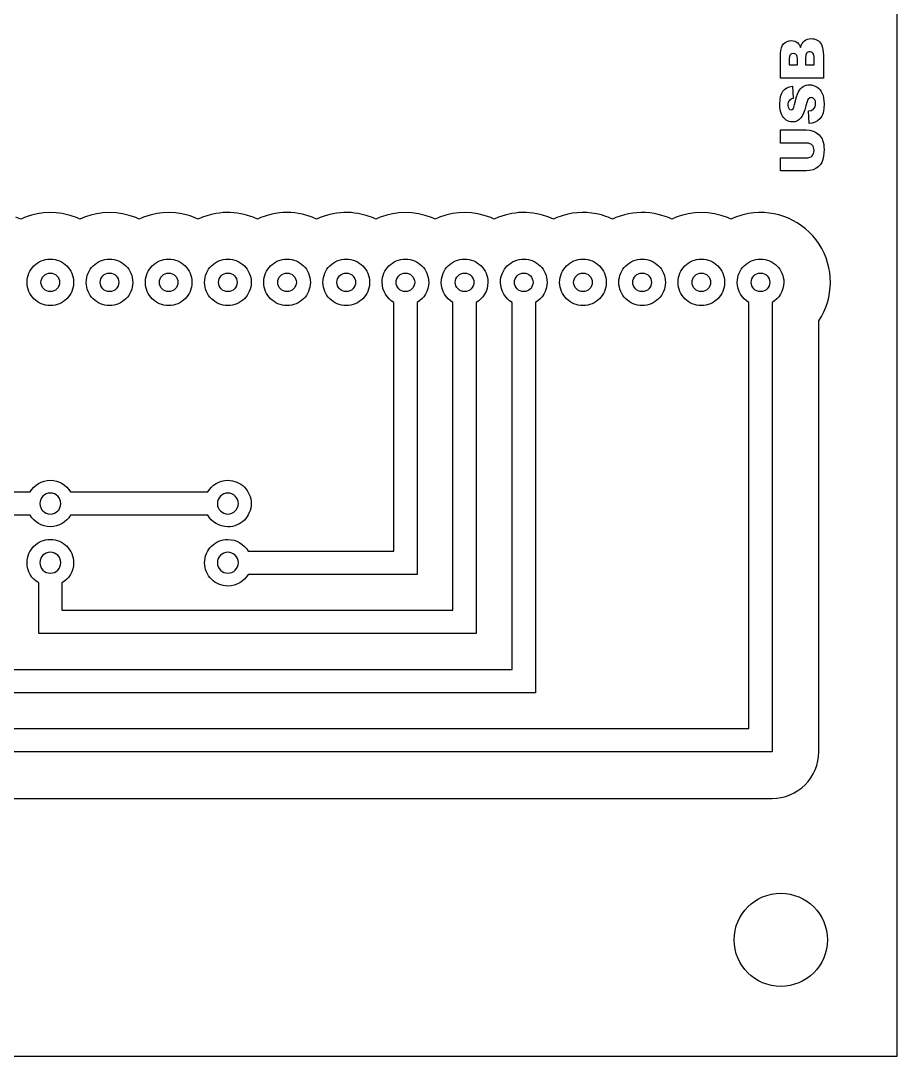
# Model space of a CAD drawing. Extents: x 7.4 to 67.4, y 5 to 95.
# Drawn here: x 29.78 to 67.4, y 5 to 49.46 of the extents above; entities that cross this region are included whole.
import ezdxf

# ---------------------------------------------------------------- set-up
doc = ezdxf.new("R2010")
doc.units = 0
doc.layers.add('IMPORT_-_PCB_STM32F103C8T6', color=7, linetype='CONTINUOUS')

msp = doc.modelspace()

# ---------------------------------------------------------------- linework, layer by layer
at = {"layer": 'IMPORT_-_PCB_STM32F103C8T6'}
for points in [[(7.405, 95), (7.405, 5), (67.405, 5), (67.405, 95)], [(62.396, 46.998), (62.396, 48.06), (62.404, 48.185), (62.429, 48.295), (62.47, 48.389), (62.528, 48.468), (62.597, 48.53), (62.675, 48.574), (62.76, 48.601), (62.853, 48.61), (62.932, 48.603), (63.004, 48.584), (63.071, 48.553), (63.132, 48.508), (63.169, 48.471), (63.202, 48.425), (63.255, 48.31), (63.283, 48.403), (63.32, 48.482), (63.365, 48.548), (63.419, 48.602), (63.48, 48.642), (63.549, 48.672), (63.626, 48.689), (63.71, 48.695), (63.779, 48.691), (63.845, 48.678), (63.908, 48.658), (63.966, 48.629), (64.02, 48.592), (64.068, 48.55), (64.11, 48.502), (64.147, 48.447), (64.182, 48.357), (64.207, 48.232), (64.232, 47.977), (64.232, 46.998)], [(63.116, 47.571), (63.116, 47.817), (63.105, 47.93), (63.09, 47.971), (63.07, 48.002), (63.045, 48.025), (63.015, 48.041), (62.938, 48.054), (62.867, 48.041), (62.838, 48.025), (62.813, 48.002), (62.793, 47.971), (62.779, 47.931), (62.768, 47.821), (62.768, 47.571)], [(63.837, 47.571), (63.837, 47.86), (63.834, 47.928), (63.824, 47.985), (63.808, 48.031), (63.785, 48.066), (63.757, 48.093), (63.725, 48.111), (63.687, 48.123), (63.646, 48.126), (63.607, 48.123), (63.572, 48.112), (63.542, 48.093), (63.515, 48.067), (63.493, 48.032), (63.478, 47.985), (63.465, 47.859), (63.465, 47.571)], [(63.625, 45.046), (63.591, 45.586), (63.707, 45.613), (63.753, 45.633), (63.791, 45.657), (63.84, 45.706), (63.875, 45.764), (63.896, 45.831), (63.902, 45.908), (63.899, 45.965), (63.888, 46.015), (63.87, 46.059), (63.845, 46.095), (63.816, 46.124), (63.784, 46.144), (63.75, 46.157), (63.713, 46.161), (63.679, 46.157), (63.646, 46.145), (63.586, 46.098), (63.558, 46.056), (63.531, 45.994), (63.479, 45.808), (63.434, 45.634), (63.382, 45.488), (63.322, 45.368), (63.256, 45.276), (63.182, 45.205), (63.098, 45.155), (63.005, 45.125), (62.902, 45.115), (62.832, 45.12), (62.765, 45.136), (62.699, 45.161), (62.635, 45.197), (62.575, 45.243), (62.522, 45.3), (62.476, 45.367), (62.437, 45.444), (62.405, 45.534), (62.383, 45.639), (62.369, 45.76), (62.365, 45.895), (62.373, 46.061), (62.398, 46.205), (62.439, 46.329), (62.496, 46.432), (62.571, 46.515), (62.665, 46.579), (62.779, 46.625), (62.912, 46.652), (62.943, 46.117), (62.886, 46.103), (62.836, 46.084), (62.795, 46.059), (62.763, 46.027), (62.738, 45.99), (62.721, 45.946), (62.71, 45.896), (62.707, 45.839), (62.717, 45.752), (62.749, 45.69), (62.795, 45.652), (62.851, 45.64), (62.892, 45.65), (62.93, 45.681), (62.965, 45.749), (62.997, 45.871), (63.078, 46.191), (63.118, 46.311), (63.159, 46.404), (63.203, 46.479), (63.251, 46.543), (63.305, 46.596), (63.363, 46.638), (63.425, 46.67), (63.491, 46.693), (63.561, 46.707), (63.635, 46.712), (63.721, 46.706), (63.804, 46.687), (63.884, 46.657), (63.96, 46.614), (64.03, 46.56), (64.091, 46.497), (64.143, 46.424), (64.186, 46.341), (64.22, 46.248), (64.244, 46.143), (64.258, 46.027), (64.263, 45.899), (64.252, 45.683), (64.218, 45.503), (64.193, 45.426), (64.162, 45.359), (64.125, 45.3), (64.083, 45.25), (63.987, 45.17), (63.878, 45.109), (63.757, 45.068)], [(62.396, 44.204), (62.396, 44.77), (63.49, 44.77), (63.648, 44.757), (63.797, 44.719), (63.867, 44.69), (63.932, 44.654), (63.993, 44.611), (64.05, 44.56), (64.142, 44.449), (64.176, 44.392), (64.202, 44.333), (64.229, 44.246), (64.248, 44.151), (64.259, 44.047), (64.263, 43.936), (64.258, 43.796), (64.244, 43.643), (64.216, 43.498), (64.17, 43.379), (64.102, 43.277), (64.012, 43.184), (63.907, 43.11), (63.8, 43.063), (63.635, 43.024), (63.49, 43.011), (62.396, 43.011), (62.396, 43.576), (63.516, 43.576), (63.587, 43.582), (63.65, 43.597), (63.704, 43.623), (63.75, 43.66), (63.787, 43.705), (63.814, 43.759), (63.83, 43.821), (63.835, 43.891), (63.83, 43.96), (63.814, 44.021), (63.788, 44.075), (63.752, 44.12), (63.706, 44.157), (63.651, 44.183), (63.588, 44.199), (63.516, 44.204)], [(30.555, 25.325), (30.448, 25.397), (30.351, 25.481), (30.267, 25.577), (30.194, 25.683), (30.136, 25.799), (30.092, 25.923), (30.065, 26.054), (30.055, 26.191), (30.061, 26.293), (30.076, 26.393), (30.101, 26.489), (30.135, 26.581), (30.177, 26.668), (30.227, 26.75), (30.284, 26.827), (30.348, 26.897), (30.419, 26.962), (30.496, 27.019), (30.578, 27.069), (30.665, 27.111), (30.757, 27.144), (30.853, 27.169), (30.952, 27.185), (31.055, 27.191), (31.158, 27.185), (31.257, 27.169), (31.353, 27.144), (31.445, 27.111), (31.532, 27.069), (31.614, 27.019), (31.691, 26.962), (31.762, 26.897), (31.826, 26.827), (31.883, 26.75), (31.933, 26.668), (31.975, 26.581), (32.009, 26.489), (32.034, 26.393), (32.049, 26.293), (32.055, 26.191), (32.045, 26.054), (32.018, 25.923), (31.974, 25.799), (31.916, 25.683), (31.844, 25.577), (31.759, 25.481), (31.662, 25.397), (31.555, 25.325), (31.555, 24.151), (48.335, 24.151), (48.335, 37.364), (48.228, 37.435), (48.131, 37.519), (48.047, 37.615), (47.974, 37.721), (47.916, 37.837), (47.873, 37.961), (47.845, 38.092), (47.835, 38.229), (47.841, 38.332), (47.857, 38.431), (47.882, 38.527), (47.915, 38.619), (47.957, 38.706), (48.007, 38.788), (48.065, 38.865), (48.129, 38.935), (48.2, 39), (48.276, 39.057), (48.358, 39.107), (48.446, 39.149), (48.537, 39.182), (48.633, 39.207), (48.733, 39.223), (48.835, 39.229), (48.938, 39.223), (49.038, 39.207), (49.133, 39.182), (49.225, 39.149), (49.312, 39.107), (49.395, 39.057), (49.471, 39), (49.542, 38.935), (49.606, 38.865), (49.664, 38.788), (49.713, 38.706), (49.755, 38.619), (49.789, 38.527), (49.814, 38.431), (49.83, 38.332), (49.835, 38.229), (49.825, 38.092), (49.798, 37.96), (49.754, 37.836), (49.696, 37.721), (49.624, 37.614), (49.538, 37.518), (49.442, 37.434), (49.335, 37.363), (49.335, 23.651), (49.335, 23.151), (48.835, 23.151), (31.055, 23.151), (30.555, 23.151), (30.555, 23.651)], [(31.055, 39.229), (31.157, 39.223), (31.257, 39.207), (31.353, 39.182), (31.445, 39.149), (31.532, 39.107), (31.614, 39.057), (31.691, 39), (31.761, 38.935), (31.826, 38.865), (31.883, 38.788), (31.933, 38.706), (31.975, 38.619), (32.009, 38.527), (32.033, 38.431), (32.049, 38.332), (32.055, 38.229), (32.049, 38.126), (32.033, 38.026), (32.009, 37.931), (31.975, 37.839), (31.933, 37.751), (31.883, 37.669), (31.826, 37.593), (31.761, 37.522), (31.691, 37.458), (31.614, 37.4), (31.532, 37.351), (31.445, 37.309), (31.353, 37.275), (31.257, 37.25), (31.157, 37.235), (31.055, 37.229), (30.952, 37.235), (30.853, 37.25), (30.757, 37.275), (30.665, 37.309), (30.578, 37.351), (30.496, 37.4), (30.419, 37.458), (30.348, 37.522), (30.284, 37.593), (30.227, 37.669), (30.177, 37.751), (30.135, 37.839), (30.101, 37.931), (30.076, 38.026), (30.061, 38.126), (30.055, 38.229), (30.061, 38.332), (30.076, 38.431), (30.101, 38.527), (30.135, 38.619), (30.177, 38.706), (30.227, 38.788), (30.284, 38.865), (30.348, 38.935), (30.419, 39), (30.496, 39.057), (30.578, 39.107), (30.665, 39.149), (30.757, 39.182), (30.853, 39.207), (30.952, 39.223)], [(33.595, 39.229), (33.697, 39.223), (33.797, 39.207), (33.893, 39.182), (33.985, 39.149), (34.072, 39.107), (34.154, 39.057), (34.231, 39), (34.302, 38.935), (34.366, 38.865), (34.423, 38.788), (34.473, 38.706), (34.515, 38.619), (34.549, 38.527), (34.574, 38.431), (34.589, 38.332), (34.595, 38.229), (34.589, 38.126), (34.574, 38.026), (34.549, 37.931), (34.515, 37.839), (34.473, 37.751), (34.423, 37.669), (34.366, 37.593), (34.302, 37.522), (34.231, 37.458), (34.154, 37.4), (34.072, 37.351), (33.985, 37.309), (33.893, 37.275), (33.797, 37.25), (33.697, 37.235), (33.595, 37.229), (33.492, 37.235), (33.393, 37.25), (33.297, 37.275), (33.205, 37.309), (33.118, 37.351), (33.036, 37.4), (32.959, 37.458), (32.888, 37.522), (32.824, 37.593), (32.767, 37.669), (32.717, 37.751), (32.675, 37.839), (32.641, 37.931), (32.616, 38.026), (32.601, 38.126), (32.595, 38.229), (32.601, 38.332), (32.616, 38.431), (32.641, 38.527), (32.675, 38.619), (32.717, 38.706), (32.767, 38.788), (32.824, 38.865), (32.888, 38.935), (32.959, 39), (33.036, 39.057), (33.118, 39.107), (33.205, 39.149), (33.297, 39.182), (33.393, 39.207), (33.492, 39.223)], [(36.135, 39.229), (36.238, 39.223), (36.337, 39.207), (36.433, 39.182), (36.525, 39.149), (36.612, 39.107), (36.694, 39.057), (36.771, 39), (36.842, 38.935), (36.906, 38.865), (36.963, 38.788), (37.013, 38.706), (37.055, 38.619), (37.089, 38.527), (37.114, 38.431), (37.129, 38.332), (37.135, 38.229), (37.129, 38.126), (37.114, 38.026), (37.089, 37.931), (37.055, 37.839), (37.013, 37.751), (36.963, 37.669), (36.906, 37.593), (36.842, 37.522), (36.771, 37.458), (36.694, 37.4), (36.612, 37.351), (36.525, 37.309), (36.433, 37.275), (36.337, 37.25), (36.238, 37.235), (36.135, 37.229), (36.032, 37.235), (35.933, 37.25), (35.837, 37.275), (35.745, 37.309), (35.658, 37.351), (35.576, 37.4), (35.499, 37.458), (35.428, 37.522), (35.364, 37.593), (35.307, 37.669), (35.257, 37.751), (35.215, 37.839), (35.181, 37.931), (35.156, 38.026), (35.141, 38.126), (35.135, 38.229), (35.141, 38.332), (35.156, 38.431), (35.181, 38.527), (35.215, 38.619), (35.257, 38.706), (35.307, 38.788), (35.364, 38.865), (35.428, 38.935), (35.499, 39), (35.576, 39.057), (35.658, 39.107), (35.745, 39.149), (35.837, 39.182), (35.933, 39.207), (36.032, 39.223)], [(39.541, 25.691), (39.469, 25.584), (39.385, 25.487), (39.289, 25.402), (39.183, 25.33), (39.067, 25.272), (38.943, 25.228), (38.812, 25.201), (38.675, 25.191), (38.572, 25.197), (38.473, 25.212), (38.377, 25.237), (38.285, 25.271), (38.198, 25.313), (38.116, 25.363), (38.039, 25.42), (37.969, 25.484), (37.904, 25.555), (37.847, 25.631), (37.797, 25.714), (37.755, 25.801), (37.721, 25.893), (37.697, 25.989), (37.681, 26.088), (37.675, 26.191), (37.681, 26.293), (37.697, 26.393), (37.721, 26.489), (37.755, 26.581), (37.797, 26.668), (37.847, 26.75), (37.904, 26.827), (37.969, 26.897), (38.039, 26.962), (38.116, 27.019), (38.198, 27.069), (38.285, 27.111), (38.377, 27.144), (38.473, 27.169), (38.572, 27.185), (38.675, 27.191), (38.812, 27.181), (38.943, 27.153), (39.067, 27.11), (39.183, 27.051), (39.289, 26.979), (39.385, 26.894), (39.469, 26.798), (39.54, 26.691), (45.794, 26.691), (45.794, 37.364), (45.687, 37.435), (45.591, 37.52), (45.506, 37.615), (45.434, 37.721), (45.376, 37.837), (45.333, 37.961), (45.305, 38.092), (45.295, 38.229), (45.301, 38.332), (45.317, 38.431), (45.342, 38.527), (45.375, 38.619), (45.417, 38.706), (45.467, 38.788), (45.525, 38.865), (45.589, 38.935), (45.659, 39), (45.736, 39.057), (45.818, 39.107), (45.905, 39.149), (45.997, 39.182), (46.093, 39.207), (46.193, 39.223), (46.295, 39.229), (46.398, 39.223), (46.497, 39.207), (46.593, 39.182), (46.685, 39.149), (46.772, 39.107), (46.855, 39.057), (46.931, 39), (47.002, 38.935), (47.066, 38.865), (47.124, 38.788), (47.173, 38.706), (47.215, 38.619), (47.249, 38.527), (47.274, 38.431), (47.289, 38.332), (47.295, 38.229), (47.285, 38.092), (47.258, 37.96), (47.214, 37.836), (47.156, 37.72), (47.083, 37.614), (46.998, 37.518), (46.901, 37.434), (46.794, 37.363), (46.794, 26.191), (46.794, 25.691), (46.294, 25.691)], [(38.675, 39.229), (38.778, 39.223), (38.877, 39.207), (38.973, 39.182), (39.065, 39.149), (39.152, 39.107), (39.234, 39.057), (39.311, 39), (39.382, 38.935), (39.446, 38.865), (39.503, 38.788), (39.553, 38.706), (39.595, 38.619), (39.629, 38.527), (39.654, 38.431), (39.669, 38.332), (39.675, 38.229), (39.669, 38.126), (39.654, 38.026), (39.629, 37.931), (39.595, 37.839), (39.553, 37.751), (39.503, 37.669), (39.446, 37.593), (39.382, 37.522), (39.311, 37.458), (39.234, 37.4), (39.152, 37.351), (39.065, 37.309), (38.973, 37.275), (38.877, 37.25), (38.778, 37.235), (38.675, 37.229), (38.572, 37.235), (38.473, 37.25), (38.377, 37.275), (38.285, 37.309), (38.198, 37.351), (38.116, 37.4), (38.039, 37.458), (37.969, 37.522), (37.904, 37.593), (37.847, 37.669), (37.797, 37.751), (37.755, 37.839), (37.721, 37.931), (37.696, 38.026), (37.681, 38.126), (37.675, 38.229), (37.681, 38.332), (37.696, 38.431), (37.721, 38.527), (37.755, 38.619), (37.797, 38.706), (37.847, 38.788), (37.904, 38.865), (37.969, 38.935), (38.039, 39), (38.116, 39.057), (38.198, 39.107), (38.285, 39.149), (38.377, 39.182), (38.473, 39.207), (38.572, 39.223)], [(41.215, 39.229), (41.318, 39.223), (41.417, 39.207), (41.513, 39.182), (41.605, 39.149), (41.692, 39.107), (41.774, 39.057), (41.851, 39), (41.922, 38.935), (41.986, 38.865), (42.043, 38.788), (42.093, 38.706), (42.135, 38.619), (42.169, 38.527), (42.194, 38.431), (42.209, 38.332), (42.215, 38.229), (42.209, 38.126), (42.194, 38.026), (42.169, 37.931), (42.135, 37.839), (42.093, 37.751), (42.043, 37.669), (41.986, 37.593), (41.922, 37.522), (41.851, 37.458), (41.774, 37.4), (41.692, 37.351), (41.605, 37.309), (41.513, 37.275), (41.417, 37.25), (41.318, 37.235), (41.215, 37.229), (41.112, 37.235), (41.013, 37.25), (40.917, 37.275), (40.825, 37.309), (40.738, 37.351), (40.656, 37.4), (40.579, 37.458), (40.509, 37.522), (40.444, 37.593), (40.387, 37.669), (40.337, 37.751), (40.295, 37.839), (40.261, 37.931), (40.237, 38.026), (40.221, 38.126), (40.215, 38.229), (40.221, 38.332), (40.237, 38.431), (40.261, 38.527), (40.295, 38.619), (40.337, 38.706), (40.387, 38.788), (40.444, 38.865), (40.509, 38.935), (40.579, 39), (40.656, 39.057), (40.738, 39.107), (40.825, 39.149), (40.917, 39.182), (41.013, 39.207), (41.112, 39.223)], [(43.755, 39.229), (43.858, 39.223), (43.957, 39.207), (44.053, 39.182), (44.145, 39.149), (44.232, 39.107), (44.315, 39.057), (44.391, 39), (44.462, 38.935), (44.526, 38.865), (44.583, 38.788), (44.633, 38.706), (44.675, 38.619), (44.709, 38.527), (44.734, 38.431), (44.749, 38.332), (44.755, 38.229), (44.749, 38.126), (44.734, 38.026), (44.709, 37.931), (44.675, 37.839), (44.633, 37.751), (44.583, 37.669), (44.526, 37.593), (44.462, 37.522), (44.391, 37.458), (44.315, 37.4), (44.232, 37.351), (44.145, 37.309), (44.053, 37.275), (43.957, 37.25), (43.858, 37.235), (43.755, 37.229), (43.653, 37.235), (43.553, 37.25), (43.457, 37.275), (43.365, 37.309), (43.278, 37.351), (43.196, 37.4), (43.119, 37.458), (43.049, 37.522), (42.984, 37.593), (42.927, 37.669), (42.877, 37.751), (42.835, 37.839), (42.802, 37.931), (42.777, 38.026), (42.761, 38.126), (42.755, 38.229), (42.761, 38.332), (42.777, 38.431), (42.802, 38.527), (42.835, 38.619), (42.877, 38.706), (42.927, 38.788), (42.984, 38.865), (43.049, 38.935), (43.119, 39), (43.196, 39.057), (43.278, 39.107), (43.365, 39.149), (43.457, 39.182), (43.553, 39.207), (43.653, 39.223)], [(53.915, 39.229), (54.018, 39.223), (54.118, 39.207), (54.214, 39.182), (54.305, 39.149), (54.393, 39.107), (54.475, 39.057), (54.552, 39), (54.622, 38.935), (54.686, 38.865), (54.744, 38.788), (54.794, 38.706), (54.836, 38.619), (54.869, 38.527), (54.894, 38.431), (54.91, 38.332), (54.915, 38.229), (54.91, 38.126), (54.894, 38.026), (54.869, 37.931), (54.836, 37.839), (54.794, 37.751), (54.744, 37.669), (54.686, 37.593), (54.622, 37.522), (54.552, 37.458), (54.475, 37.4), (54.393, 37.351), (54.305, 37.309), (54.214, 37.275), (54.118, 37.25), (54.018, 37.235), (53.915, 37.229), (53.813, 37.235), (53.713, 37.25), (53.617, 37.275), (53.526, 37.309), (53.438, 37.351), (53.356, 37.4), (53.28, 37.458), (53.209, 37.522), (53.145, 37.593), (53.088, 37.669), (53.038, 37.751), (52.996, 37.839), (52.962, 37.931), (52.937, 38.026), (52.921, 38.126), (52.915, 38.229), (52.921, 38.332), (52.937, 38.431), (52.962, 38.527), (52.996, 38.619), (53.038, 38.706), (53.088, 38.788), (53.145, 38.865), (53.209, 38.935), (53.28, 39), (53.356, 39.057), (53.438, 39.107), (53.526, 39.149), (53.617, 39.182), (53.713, 39.207), (53.813, 39.223)], [(56.456, 39.229), (56.558, 39.223), (56.658, 39.207), (56.754, 39.182), (56.845, 39.149), (56.933, 39.107), (57.015, 39.057), (57.092, 39), (57.162, 38.935), (57.227, 38.865), (57.284, 38.788), (57.334, 38.706), (57.376, 38.619), (57.409, 38.527), (57.434, 38.431), (57.45, 38.332), (57.456, 38.229), (57.45, 38.126), (57.434, 38.026), (57.409, 37.931), (57.376, 37.839), (57.334, 37.751), (57.284, 37.669), (57.227, 37.593), (57.162, 37.522), (57.092, 37.458), (57.015, 37.4), (56.933, 37.351), (56.845, 37.309), (56.754, 37.275), (56.658, 37.25), (56.558, 37.235), (56.456, 37.229), (56.353, 37.235), (56.253, 37.25), (56.158, 37.275), (56.066, 37.309), (55.979, 37.351), (55.896, 37.4), (55.82, 37.458), (55.749, 37.522), (55.685, 37.593), (55.628, 37.669), (55.578, 37.751), (55.536, 37.839), (55.502, 37.931), (55.477, 38.026), (55.461, 38.126), (55.456, 38.229), (55.461, 38.332), (55.477, 38.431), (55.502, 38.527), (55.536, 38.619), (55.578, 38.706), (55.628, 38.788), (55.685, 38.865), (55.749, 38.935), (55.82, 39), (55.896, 39.057), (55.979, 39.107), (56.066, 39.149), (56.158, 39.182), (56.253, 39.207), (56.353, 39.223)], [(58.996, 39.229), (59.098, 39.223), (59.198, 39.207), (59.294, 39.182), (59.386, 39.149), (59.473, 39.107), (59.555, 39.057), (59.632, 39), (59.702, 38.935), (59.767, 38.865), (59.824, 38.788), (59.874, 38.706), (59.916, 38.619), (59.949, 38.527), (59.974, 38.431), (59.99, 38.332), (59.996, 38.229), (59.99, 38.126), (59.974, 38.026), (59.949, 37.931), (59.916, 37.839), (59.874, 37.751), (59.824, 37.669), (59.767, 37.593), (59.702, 37.522), (59.632, 37.458), (59.555, 37.4), (59.473, 37.351), (59.386, 37.309), (59.294, 37.275), (59.198, 37.25), (59.098, 37.235), (58.996, 37.229), (58.893, 37.235), (58.793, 37.25), (58.698, 37.275), (58.606, 37.309), (58.519, 37.351), (58.436, 37.4), (58.36, 37.458), (58.289, 37.522), (58.225, 37.593), (58.168, 37.669), (58.118, 37.751), (58.076, 37.839), (58.042, 37.931), (58.017, 38.026), (58.002, 38.126), (57.996, 38.229), (58.002, 38.332), (58.017, 38.431), (58.042, 38.527), (58.076, 38.619), (58.118, 38.706), (58.168, 38.788), (58.225, 38.865), (58.289, 38.935), (58.36, 39), (58.436, 39.057), (58.519, 39.107), (58.606, 39.149), (58.698, 39.182), (58.793, 39.207), (58.893, 39.223)], [(30.654, 38.229), (30.662, 38.309), (30.686, 38.384), (30.723, 38.452), (30.771, 38.512), (30.831, 38.56), (30.899, 38.597), (30.974, 38.621), (31.054, 38.629), (31.135, 38.621), (31.21, 38.597), (31.278, 38.56), (31.337, 38.512), (31.386, 38.452), (31.423, 38.384), (31.446, 38.309), (31.454, 38.229), (31.446, 38.148), (31.423, 38.073), (31.386, 38.005), (31.337, 37.946), (31.278, 37.897), (31.21, 37.86), (31.135, 37.837), (31.054, 37.829), (30.974, 37.837), (30.899, 37.86), (30.831, 37.897), (30.771, 37.946), (30.723, 38.005), (30.686, 38.073), (30.662, 38.148)], [(33.194, 38.229), (33.202, 38.309), (33.226, 38.384), (33.263, 38.452), (33.311, 38.512), (33.371, 38.56), (33.439, 38.597), (33.514, 38.621), (33.594, 38.629), (33.675, 38.621), (33.75, 38.597), (33.818, 38.56), (33.877, 38.512), (33.926, 38.452), (33.963, 38.384), (33.986, 38.309), (33.994, 38.229), (33.986, 38.148), (33.963, 38.073), (33.926, 38.005), (33.877, 37.946), (33.818, 37.897), (33.75, 37.86), (33.675, 37.837), (33.594, 37.829), (33.514, 37.837), (33.439, 37.86), (33.371, 37.897), (33.311, 37.946), (33.263, 38.005), (33.226, 38.073), (33.202, 38.148)], [(35.734, 38.229), (35.742, 38.309), (35.766, 38.384), (35.803, 38.452), (35.851, 38.512), (35.911, 38.56), (35.979, 38.597), (36.054, 38.621), (36.134, 38.629), (36.215, 38.621), (36.29, 38.597), (36.358, 38.56), (36.417, 38.512), (36.466, 38.452), (36.503, 38.384), (36.526, 38.309), (36.534, 38.229), (36.526, 38.148), (36.503, 38.073), (36.466, 38.005), (36.417, 37.946), (36.358, 37.897), (36.29, 37.86), (36.215, 37.837), (36.134, 37.829), (36.054, 37.837), (35.979, 37.86), (35.911, 37.897), (35.851, 37.946), (35.803, 38.005), (35.766, 38.073), (35.742, 38.148)], [(38.274, 38.229), (38.282, 38.309), (38.306, 38.384), (38.343, 38.452), (38.391, 38.512), (38.451, 38.56), (38.519, 38.597), (38.594, 38.621), (38.674, 38.629), (38.755, 38.621), (38.83, 38.597), (38.898, 38.56), (38.957, 38.512), (39.006, 38.452), (39.043, 38.384), (39.066, 38.309), (39.074, 38.229), (39.066, 38.148), (39.043, 38.073), (39.006, 38.005), (38.957, 37.946), (38.898, 37.897), (38.83, 37.86), (38.755, 37.837), (38.674, 37.829), (38.594, 37.837), (38.519, 37.86), (38.451, 37.897), (38.391, 37.946), (38.343, 38.005), (38.306, 38.073), (38.282, 38.148)], [(40.814, 38.229), (40.822, 38.309), (40.846, 38.384), (40.883, 38.452), (40.931, 38.512), (40.991, 38.56), (41.059, 38.597), (41.134, 38.621), (41.214, 38.629), (41.295, 38.621), (41.37, 38.597), (41.438, 38.56), (41.497, 38.512), (41.546, 38.452), (41.583, 38.384), (41.606, 38.309), (41.614, 38.229), (41.606, 38.148), (41.583, 38.073), (41.546, 38.005), (41.497, 37.946), (41.438, 37.897), (41.37, 37.86), (41.295, 37.837), (41.214, 37.829), (41.134, 37.837), (41.059, 37.86), (40.991, 37.897), (40.931, 37.946), (40.883, 38.005), (40.846, 38.073), (40.822, 38.148)], [(43.354, 38.229), (43.362, 38.309), (43.386, 38.384), (43.423, 38.452), (43.472, 38.512), (43.531, 38.56), (43.599, 38.597), (43.674, 38.621), (43.755, 38.629), (43.835, 38.621), (43.91, 38.597), (43.978, 38.56), (44.037, 38.512), (44.086, 38.452), (44.123, 38.384), (44.146, 38.309), (44.154, 38.229), (44.146, 38.148), (44.123, 38.073), (44.086, 38.005), (44.037, 37.946), (43.978, 37.897), (43.91, 37.86), (43.835, 37.837), (43.755, 37.829), (43.674, 37.837), (43.599, 37.86), (43.531, 37.897), (43.472, 37.946), (43.423, 38.005), (43.386, 38.073), (43.362, 38.148)], [(45.895, 38.229), (45.903, 38.309), (45.926, 38.384), (45.963, 38.452), (46.012, 38.512), (46.071, 38.56), (46.139, 38.597), (46.214, 38.621), (46.294, 38.629), (46.375, 38.621), (46.45, 38.597), (46.518, 38.56), (46.577, 38.512), (46.626, 38.452), (46.663, 38.384), (46.686, 38.309), (46.695, 38.229), (46.686, 38.148), (46.663, 38.073), (46.626, 38.005), (46.577, 37.946), (46.518, 37.897), (46.45, 37.86), (46.375, 37.837), (46.294, 37.829), (46.214, 37.837), (46.139, 37.86), (46.071, 37.897), (46.012, 37.946), (45.963, 38.005), (45.926, 38.073), (45.903, 38.148)], [(48.434, 38.229), (48.443, 38.31), (48.466, 38.385), (48.503, 38.453), (48.552, 38.512), (48.611, 38.56), (48.678, 38.597), (48.754, 38.62), (48.835, 38.629), (48.915, 38.62), (48.99, 38.597), (49.058, 38.56), (49.117, 38.512), (49.166, 38.453), (49.202, 38.385), (49.226, 38.31), (49.234, 38.229), (49.226, 38.148), (49.202, 38.073), (49.166, 38.005), (49.117, 37.946), (49.058, 37.898), (48.99, 37.861), (48.915, 37.837), (48.835, 37.829), (48.754, 37.837), (48.678, 37.861), (48.611, 37.898), (48.552, 37.946), (48.503, 38.005), (48.466, 38.073), (48.443, 38.148)], [(50.974, 38.229), (50.983, 38.31), (51.006, 38.385), (51.043, 38.453), (51.092, 38.512), (51.151, 38.56), (51.219, 38.597), (51.294, 38.62), (51.374, 38.629), (51.455, 38.62), (51.53, 38.597), (51.598, 38.56), (51.657, 38.512), (51.706, 38.453), (51.742, 38.385), (51.766, 38.31), (51.774, 38.229), (51.766, 38.148), (51.742, 38.073), (51.706, 38.005), (51.657, 37.946), (51.598, 37.898), (51.53, 37.861), (51.455, 37.837), (51.374, 37.829), (51.294, 37.837), (51.219, 37.861), (51.151, 37.898), (51.092, 37.946), (51.043, 38.005), (51.006, 38.073), (50.983, 38.148)], [(53.514, 38.229), (53.523, 38.309), (53.546, 38.384), (53.583, 38.452), (53.632, 38.512), (53.691, 38.56), (53.759, 38.597), (53.834, 38.621), (53.914, 38.629), (53.995, 38.621), (54.07, 38.597), (54.138, 38.56), (54.197, 38.512), (54.246, 38.452), (54.283, 38.384), (54.306, 38.309), (54.314, 38.229), (54.306, 38.148), (54.283, 38.073), (54.246, 38.005), (54.197, 37.946), (54.138, 37.897), (54.07, 37.86), (53.995, 37.837), (53.914, 37.829), (53.834, 37.837), (53.759, 37.86), (53.691, 37.897), (53.632, 37.946), (53.583, 38.005), (53.546, 38.073), (53.523, 38.148)], [(56.054, 38.229), (56.062, 38.309), (56.086, 38.384), (56.123, 38.452), (56.172, 38.512), (56.231, 38.56), (56.299, 38.597), (56.374, 38.621), (56.455, 38.629), (56.535, 38.621), (56.61, 38.597), (56.678, 38.56), (56.737, 38.512), (56.786, 38.452), (56.823, 38.384), (56.846, 38.309), (56.854, 38.229), (56.846, 38.148), (56.823, 38.073), (56.786, 38.005), (56.737, 37.946), (56.678, 37.897), (56.61, 37.86), (56.535, 37.837), (56.455, 37.829), (56.374, 37.837), (56.299, 37.86), (56.231, 37.897), (56.172, 37.946), (56.123, 38.005), (56.086, 38.073), (56.062, 38.148)], [(58.595, 38.229), (58.603, 38.309), (58.626, 38.384), (58.663, 38.452), (58.712, 38.512), (58.771, 38.56), (58.839, 38.597), (58.914, 38.621), (58.994, 38.629), (59.075, 38.621), (59.15, 38.597), (59.218, 38.56), (59.277, 38.512), (59.326, 38.452), (59.363, 38.384), (59.386, 38.309), (59.395, 38.229), (59.386, 38.148), (59.363, 38.073), (59.326, 38.005), (59.277, 37.946), (59.218, 37.897), (59.15, 37.86), (59.075, 37.837), (58.994, 37.829), (58.914, 37.837), (58.839, 37.86), (58.771, 37.897), (58.712, 37.946), (58.663, 38.005), (58.626, 38.073), (58.603, 38.148)], [(61.134, 38.229), (61.143, 38.31), (61.166, 38.385), (61.203, 38.453), (61.252, 38.512), (61.311, 38.56), (61.378, 38.597), (61.454, 38.62), (61.535, 38.629), (61.615, 38.62), (61.69, 38.597), (61.758, 38.56), (61.817, 38.512), (61.866, 38.453), (61.902, 38.385), (61.926, 38.31), (61.934, 38.229), (61.926, 38.148), (61.902, 38.073), (61.866, 38.005), (61.817, 37.946), (61.758, 37.898), (61.69, 37.861), (61.615, 37.837), (61.535, 37.829), (61.454, 37.837), (61.378, 37.861), (61.311, 37.898), (61.252, 37.946), (61.203, 38.005), (61.166, 38.073), (61.143, 38.148)], [(30.605, 28.731), (30.615, 28.64), (30.641, 28.555), (30.683, 28.479), (30.737, 28.413), (30.803, 28.358), (30.88, 28.317), (30.964, 28.29), (31.055, 28.281), (31.146, 28.29), (31.231, 28.317), (31.307, 28.358), (31.373, 28.413), (31.428, 28.479), (31.469, 28.555), (31.495, 28.64), (31.505, 28.731), (31.495, 28.822), (31.469, 28.906), (31.428, 28.982), (31.373, 29.049), (31.307, 29.103), (31.231, 29.145), (31.146, 29.171), (31.055, 29.181), (30.964, 29.171), (30.88, 29.145), (30.803, 29.103), (30.737, 29.049), (30.683, 28.982), (30.641, 28.906), (30.615, 28.822)], [(38.225, 28.731), (38.235, 28.64), (38.261, 28.555), (38.303, 28.479), (38.357, 28.413), (38.424, 28.358), (38.5, 28.317), (38.584, 28.29), (38.675, 28.281), (38.766, 28.29), (38.851, 28.317), (38.927, 28.358), (38.993, 28.413), (39.048, 28.479), (39.089, 28.555), (39.116, 28.64), (39.125, 28.731), (39.116, 28.822), (39.089, 28.906), (39.048, 28.982), (38.993, 29.049), (38.927, 29.103), (38.851, 29.145), (38.766, 29.171), (38.675, 29.181), (38.584, 29.171), (38.5, 29.145), (38.424, 29.103), (38.357, 29.049), (38.303, 28.982), (38.261, 28.906), (38.235, 28.822)], [(30.605, 26.191), (30.615, 26.1), (30.641, 26.015), (30.683, 25.939), (30.737, 25.873), (30.803, 25.818), (30.88, 25.777), (30.964, 25.75), (31.055, 25.741), (31.146, 25.75), (31.231, 25.777), (31.307, 25.818), (31.373, 25.873), (31.428, 25.939), (31.469, 26.015), (31.495, 26.1), (31.505, 26.191), (31.495, 26.282), (31.469, 26.366), (31.428, 26.442), (31.373, 26.509), (31.307, 26.563), (31.231, 26.605), (31.146, 26.631), (31.055, 26.641), (30.964, 26.631), (30.88, 26.605), (30.803, 26.563), (30.737, 26.509), (30.683, 26.442), (30.641, 26.366), (30.615, 26.282)], [(38.225, 26.191), (38.235, 26.1), (38.261, 26.015), (38.303, 25.939), (38.357, 25.873), (38.424, 25.818), (38.5, 25.777), (38.584, 25.75), (38.675, 25.741), (38.766, 25.75), (38.851, 25.777), (38.927, 25.818), (38.993, 25.873), (39.048, 25.939), (39.089, 26.015), (39.116, 26.1), (39.125, 26.191), (39.116, 26.282), (39.089, 26.366), (39.048, 26.442), (38.993, 26.509), (38.927, 26.563), (38.851, 26.605), (38.766, 26.631), (38.675, 26.641), (38.584, 26.631), (38.5, 26.605), (38.424, 26.563), (38.357, 26.509), (38.303, 26.442), (38.261, 26.366), (38.235, 26.282)], [(60.405, 10), (60.415, 10.204), (60.446, 10.403), (60.495, 10.595), (60.562, 10.778), (60.646, 10.953), (60.747, 11.118), (60.862, 11.272), (60.991, 11.414), (61.133, 11.543), (61.287, 11.658), (61.452, 11.759), (61.627, 11.843), (61.81, 11.91), (62.002, 11.959), (62.201, 11.99), (62.405, 12), (62.609, 11.99), (62.808, 11.959), (62.999, 11.91), (63.183, 11.843), (63.358, 11.759), (63.523, 11.658), (63.677, 11.543), (63.819, 11.414), (63.948, 11.272), (64.063, 11.118), (64.163, 10.953), (64.248, 10.778), (64.315, 10.595), (64.364, 10.403), (64.395, 10.204), (64.405, 10), (64.395, 9.796), (64.364, 9.597), (64.315, 9.406), (64.248, 9.222), (64.163, 9.047), (64.063, 8.882), (63.948, 8.728), (63.819, 8.586), (63.677, 8.457), (63.523, 8.342), (63.358, 8.242), (63.183, 8.157), (62.999, 8.09), (62.808, 8.041), (62.609, 8.01), (62.405, 8), (62.201, 8.01), (62.002, 8.041), (61.81, 8.09), (61.627, 8.157), (61.452, 8.242), (61.287, 8.342), (61.133, 8.457), (60.991, 8.586), (60.862, 8.728), (60.747, 8.882), (60.646, 9.047), (60.562, 9.222), (60.495, 9.406), (60.446, 9.597), (60.415, 9.796)]]:
    msp.add_lwpolyline(points, close=True, dxfattribs=at)
for points in [[(15.314, 16.071), (62.035, 16.071), (62.232, 16.081), (62.427, 16.11), (62.616, 16.157), (62.8, 16.223), (62.976, 16.307), (63.144, 16.407), (63.302, 16.524), (63.449, 16.657), (63.582, 16.803), (63.699, 16.961), (63.799, 17.129), (63.882, 17.306), (63.948, 17.489), (63.996, 17.679), (64.025, 17.873), (64.035, 18.071), (64.035, 36.57), (64.151, 36.761), (64.252, 36.957), (64.338, 37.159), (64.408, 37.365), (64.463, 37.575), (64.502, 37.788), (64.526, 38.002), (64.535, 38.217), (64.528, 38.432), (64.506, 38.647), (64.468, 38.859), (64.415, 39.07), (64.346, 39.276), (64.262, 39.479), (64.162, 39.676), (64.047, 39.868), (63.919, 40.05), (63.778, 40.221), (63.626, 40.379), (63.465, 40.525), (63.294, 40.659), (63.114, 40.779), (62.927, 40.886), (62.733, 40.979), (62.532, 41.057), (62.326, 41.122), (62.116, 41.171), (61.902, 41.206), (61.685, 41.224), (61.466, 41.227), (61.245, 41.214), (61.024, 41.184), (60.737, 41.12), (60.458, 41.027), (60.456, 41.027), (60.266, 40.945), (60.21, 40.971), (60.119, 41.009), (59.842, 41.106), (59.557, 41.175), (59.277, 41.215), (58.996, 41.229), (58.714, 41.215), (58.435, 41.175), (58.195, 41.119), (58.193, 41.118), (58.008, 41.06), (57.916, 41.027), (57.726, 40.945), (57.67, 40.971), (57.579, 41.009), (57.398, 41.076), (57.304, 41.105), (57.137, 41.149), (56.968, 41.184), (56.785, 41.21), (56.601, 41.225), (56.418, 41.228), (56.234, 41.22), (56.052, 41.201), (55.87, 41.17), (55.691, 41.129), (55.514, 41.076), (55.513, 41.076), (55.332, 41.009), (55.331, 41.009), (55.186, 40.945), (54.995, 41.027), (54.903, 41.06), (54.704, 41.123), (54.501, 41.171), (54.295, 41.204), (54.088, 41.223), (53.88, 41.228), (53.672, 41.218), (53.465, 41.194), (53.26, 41.155), (53.067, 41.105), (52.973, 41.076), (52.792, 41.009), (52.703, 40.972), (52.645, 40.945), (52.455, 41.027), (52.363, 41.06), (52.178, 41.118), (52.08, 41.144), (51.93, 41.176), (51.779, 41.201), (51.626, 41.218), (51.474, 41.227), (51.321, 41.228), (51.168, 41.221), (51.015, 41.206), (50.863, 41.184), (50.576, 41.12), (50.297, 41.027), (50.296, 41.027), (50.105, 40.945), (50.05, 40.971), (49.959, 41.009), (49.682, 41.106), (49.397, 41.175), (49.129, 41.214), (48.86, 41.229), (48.591, 41.219), (48.323, 41.184), (48.036, 41.12), (47.757, 41.027), (47.756, 41.027), (47.565, 40.945), (47.51, 40.971), (47.419, 41.009), (47.142, 41.106), (46.857, 41.175), (46.577, 41.215), (46.295, 41.229), (46.014, 41.215), (45.735, 41.175), (45.494, 41.119), (45.493, 41.118), (45.307, 41.06), (45.216, 41.027), (45.025, 40.945), (44.97, 40.971), (44.879, 41.009), (44.698, 41.076), (44.604, 41.105), (44.437, 41.149), (44.267, 41.184), (44.115, 41.206), (43.963, 41.221), (43.81, 41.228), (43.657, 41.227), (43.504, 41.218), (43.352, 41.201), (43.201, 41.176), (43.051, 41.144), (42.954, 41.119), (42.812, 41.076), (42.632, 41.009), (42.63, 41.009), (42.485, 40.945), (42.295, 41.027), (42.204, 41.06), (42.064, 41.105), (41.872, 41.155), (41.709, 41.187), (41.545, 41.21), (41.38, 41.224), (41.215, 41.229), (41.05, 41.224), (40.886, 41.21), (40.722, 41.187), (40.559, 41.155), (40.367, 41.105), (40.272, 41.076), (40.092, 41.009), (40.002, 40.972), (39.945, 40.945), (39.755, 41.027), (39.663, 41.06), (39.477, 41.118), (39.379, 41.144), (39.229, 41.176), (39.078, 41.201), (38.926, 41.218), (38.773, 41.227), (38.62, 41.228), (38.467, 41.221), (38.315, 41.206), (38.163, 41.184), (37.968, 41.143), (37.776, 41.09), (37.588, 41.024), (37.405, 40.945), (37.233, 41.019), (37.058, 41.082), (36.879, 41.134), (36.696, 41.175), (36.429, 41.214), (36.16, 41.229), (35.891, 41.219), (35.623, 41.184), (35.336, 41.12), (35.057, 41.027), (35.055, 41.027), (34.865, 40.945), (34.809, 40.971), (34.718, 41.009), (34.441, 41.106), (34.156, 41.175), (33.876, 41.215), (33.595, 41.229), (33.314, 41.215), (33.034, 41.175), (32.794, 41.119), (32.793, 41.118), (32.607, 41.06), (32.515, 41.027), (32.325, 40.945), (32.269, 40.971), (32.178, 41.009), (31.998, 41.076), (31.903, 41.105), (31.736, 41.149), (31.567, 41.184), (31.299, 41.219), (31.03, 41.229), (30.761, 41.214), (30.494, 41.175), (30.254, 41.119), (30.253, 41.118), (30.015, 41.042), (29.785, 40.945), (29.578, 41.033)], [(16.314, 19.071), (61.035, 19.071), (61.035, 37.364), (60.928, 37.435), (60.832, 37.52), (60.747, 37.615), (60.675, 37.722), (60.616, 37.837), (60.573, 37.961), (60.546, 38.092), (60.536, 38.229), (60.542, 38.332), (60.557, 38.431), (60.582, 38.527), (60.616, 38.619), (60.658, 38.706), (60.708, 38.788), (60.765, 38.865), (60.829, 38.935), (60.9, 39), (60.977, 39.057), (61.059, 39.107), (61.146, 39.149), (61.238, 39.182), (61.334, 39.207), (61.433, 39.223), (61.536, 39.229), (61.638, 39.223), (61.738, 39.207), (61.834, 39.182), (61.926, 39.149), (62.013, 39.107), (62.095, 39.057), (62.172, 39), (62.242, 38.935), (62.307, 38.865), (62.364, 38.788), (62.414, 38.706), (62.456, 38.619), (62.49, 38.527), (62.514, 38.431), (62.53, 38.332), (62.536, 38.229), (62.526, 38.092), (62.498, 37.96), (62.455, 37.836), (62.396, 37.72), (62.324, 37.614), (62.239, 37.518), (62.142, 37.434), (62.035, 37.363), (62.035, 18.571), (62.035, 18.071), (61.535, 18.071), (15.814, 18.071)], [(23.935, 21.611), (50.874, 21.611), (50.874, 37.364), (50.768, 37.435), (50.671, 37.52), (50.587, 37.615), (50.514, 37.721), (50.456, 37.837), (50.413, 37.961), (50.386, 38.092), (50.375, 38.229), (50.381, 38.332), (50.397, 38.431), (50.422, 38.527), (50.456, 38.619), (50.498, 38.706), (50.547, 38.788), (50.605, 38.865), (50.669, 38.935), (50.74, 39), (50.816, 39.057), (50.898, 39.107), (50.986, 39.149), (51.077, 39.182), (51.173, 39.207), (51.273, 39.223), (51.375, 39.229), (51.478, 39.223), (51.578, 39.207), (51.674, 39.182), (51.765, 39.149), (51.853, 39.107), (51.935, 39.057), (52.011, 39), (52.082, 38.935), (52.146, 38.865), (52.204, 38.788), (52.254, 38.706), (52.296, 38.619), (52.329, 38.527), (52.354, 38.431), (52.37, 38.332), (52.375, 38.229), (52.365, 38.092), (52.338, 37.96), (52.295, 37.836), (52.236, 37.72), (52.164, 37.614), (52.078, 37.518), (51.982, 37.434), (51.874, 37.363), (51.874, 21.111), (51.874, 20.611), (51.374, 20.611), (23.435, 20.611)], [(24.3, 29.231), (30.19, 29.231), (30.261, 29.338), (30.345, 29.434), (30.441, 29.519), (30.547, 29.592), (30.663, 29.65), (30.787, 29.693), (30.918, 29.721), (31.055, 29.731), (31.192, 29.721), (31.323, 29.693), (31.447, 29.65), (31.563, 29.592), (31.669, 29.519), (31.765, 29.434), (31.849, 29.338), (31.92, 29.231), (37.81, 29.231), (37.881, 29.338), (37.966, 29.434), (38.061, 29.519), (38.168, 29.592), (38.283, 29.65), (38.407, 29.693), (38.538, 29.721), (38.675, 29.731), (38.778, 29.725), (38.877, 29.709), (38.973, 29.685), (39.065, 29.651), (39.152, 29.609), (39.235, 29.559), (39.311, 29.502), (39.382, 29.437), (39.446, 29.367), (39.503, 29.29), (39.553, 29.208), (39.595, 29.121), (39.629, 29.029), (39.654, 28.933), (39.669, 28.834), (39.675, 28.731), (39.669, 28.628), (39.654, 28.529), (39.629, 28.433), (39.595, 28.341), (39.553, 28.254), (39.503, 28.172), (39.446, 28.095), (39.382, 28.024), (39.311, 27.96), (39.235, 27.903), (39.152, 27.853), (39.065, 27.811), (38.973, 27.777), (38.877, 27.752), (38.778, 27.737), (38.675, 27.731), (38.538, 27.741), (38.407, 27.768), (38.283, 27.812), (38.168, 27.87), (38.061, 27.942), (37.965, 28.027), (37.881, 28.124), (37.81, 28.231), (31.92, 28.231), (31.849, 28.124), (31.765, 28.027), (31.669, 27.942), (31.563, 27.87), (31.447, 27.812), (31.323, 27.768), (31.192, 27.741), (31.055, 27.731), (30.918, 27.741), (30.787, 27.768), (30.663, 27.812), (30.547, 27.87), (30.441, 27.942), (30.345, 28.027), (30.261, 28.124), (30.19, 28.231), (24.3, 28.231)]]:
    msp.add_lwpolyline(points, dxfattribs=at)

doc.saveas('drawing.dxf')
